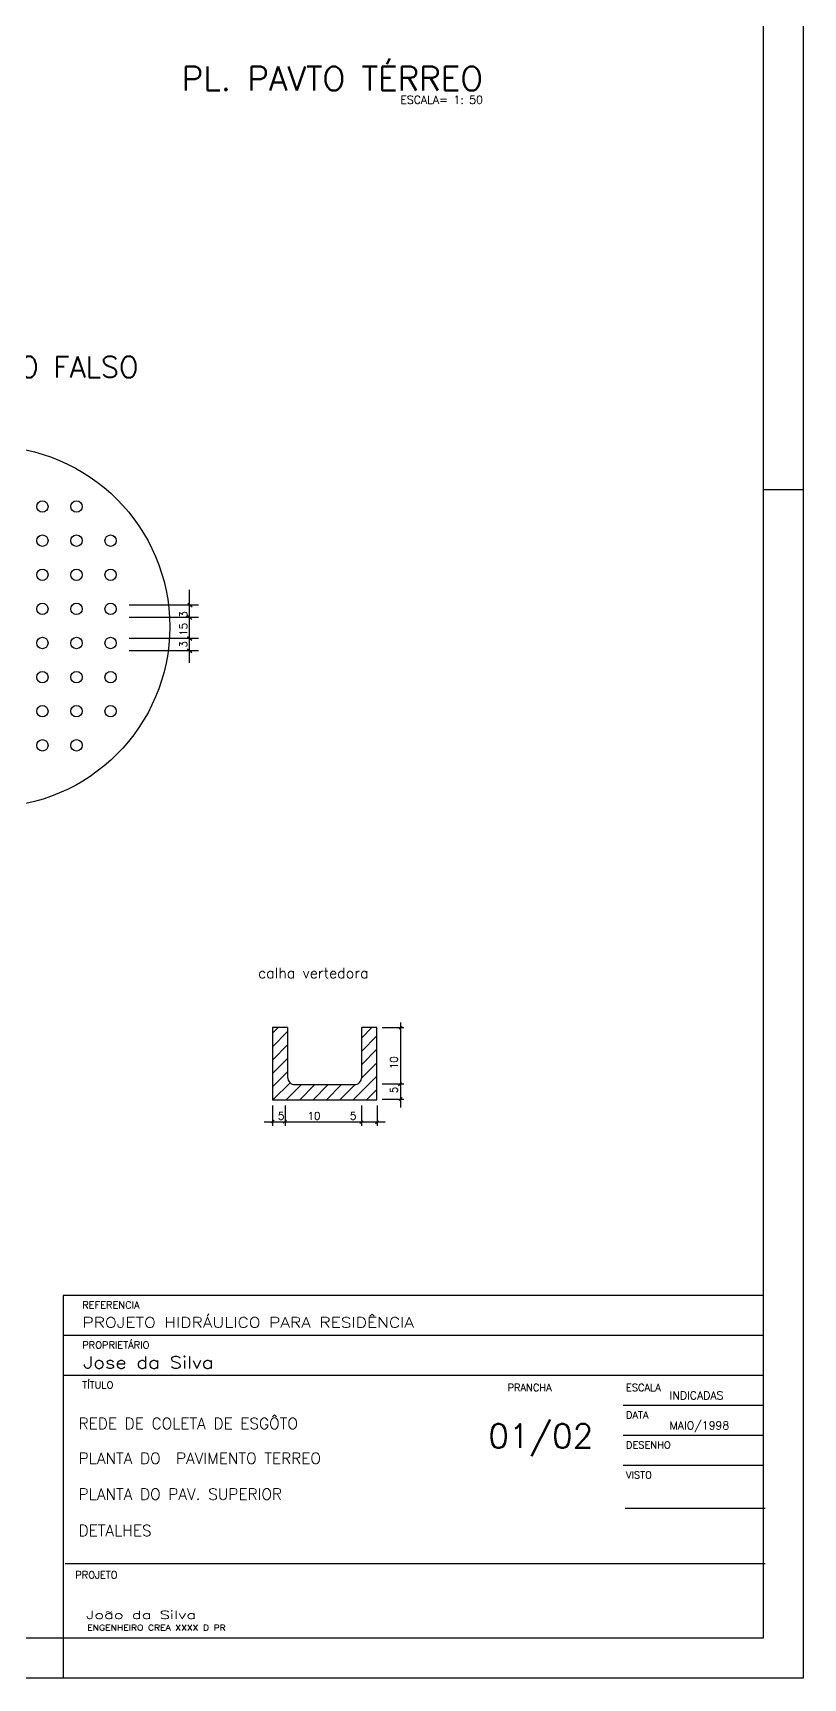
# Model space of a CAD drawing. Extents: x -435 to 5505, y -2177 to 2023.
# Drawn here: x 4542 to 5505, y -2177 to -120 of the extents above; entities that cross this region are included whole.
import ezdxf
from ezdxf.enums import TextEntityAlignment as Align

# ---------------------------------------------------------------- set-up
doc = ezdxf.new("R2010")
doc.units = 0
doc.header["$MEASUREMENT"] = 0
doc.layers.get('0').update_dxf_attribs({"linetype": 'CONTINUOUS'})
for name, color, linetype in [('02', 2, 'CONTINUOUS'), ('025', 2, 'CONTINUOUS'), ('03', 3, 'CONTINUOUS'), ('04', 4, 'CONTINUOUS'), ('05', 5, 'CONTINUOUS'), ('08', 3, 'CONTINUOUS'), ('100', 6, 'CONTINUOUS'), ('COTAS', 1, 'CONTINUOUS')]:
    doc.layers.add(name, color=color, linetype=linetype)
doc.styles.add('ROMANS', font='romans')
doc.styles.get("Standard").update_dxf_attribs({"font": 'romans.shx', "height": 8})

msp = doc.modelspace()

# ---------------------------------------------------------------- linework, layer by layer
at = {"linetype": 'CONTINUOUS'}
for p, q in [((4841.40679, -1363.43414), (4841.40679, -1453.74318)), ((4860.35779, -1363.43414), (4841.40679, -1363.43414)), ((4860.35779, -1363.43414), (4860.35779, -1425.31668)), ((4953.18808, -1425.31668), (4953.18808, -1363.43414)), ((4972.13908, -1363.43414), (4953.18808, -1363.43414)), ((4972.13908, -1453.74318), (4972.13908, -1363.43414)), ((4869.83329, -1434.79218), (4943.71258, -1434.79218)), ((4841.40679, -1453.74318), (4972.13908, -1453.74318))]:
    msp.add_line(p, q, dxfattribs=at)
at = {"color": 0, "linetype": 'CONTINUOUS'}
for p, q in [((4841.40679, -1370.60601), (4848.57866, -1363.43414)), ((4841.40679, -1387.35649), (4860.35779, -1368.40548)), ((4953.18808, -1376.07806), (4965.832, -1363.43414)), ((4953.18808, -1392.82853), (4972.13908, -1373.87753)), ((4841.40679, -1404.10696), (4860.35779, -1385.15596)), ((4953.18808, -1409.57901), (4972.13908, -1390.62801)), ((4841.40679, -1420.85744), (4860.35779, -1401.90644)), ((4841.40679, -1437.60792), (4860.35779, -1418.65691)), ((4953.12703, -1426.39053), (4972.13908, -1407.37849)), ((4842.022, -1453.74318), (4863.44777, -1432.31741)), ((4858.77248, -1453.74318), (4877.72348, -1434.79218)), ((4875.52296, -1453.74318), (4894.47396, -1434.79218)), ((4892.27343, -1453.74318), (4911.22444, -1434.79218)), ((4909.02391, -1453.74318), (4927.97491, -1434.79218)), ((4925.77439, -1453.74318), (4944.78644, -1434.73113)), ((4942.52486, -1453.74318), (4972.13908, -1424.12896)), ((4959.27534, -1453.74318), (4972.13908, -1440.87944))]:
    msp.add_line(p, q, dxfattribs=at)
for centre, radius in [((4487.56612, -862.42313), 225.55359), ((4553.82595, -712.2183), 7.10663), ((4596.4657, -712.2183), 7.10663), ((4553.82595, -754.85805), 7.10663), ((4596.4657, -754.85805), 7.10663), ((4639.10546, -754.85805), 7.10663), ((4553.82595, -797.4978), 7.10663), ((4596.4657, -797.4978), 7.10663), ((4639.10546, -797.4978), 7.10663), ((4553.82595, -840.13756), 7.10663), ((4596.4657, -840.13756), 7.10663), ((4639.10546, -840.13756), 7.10663), ((4553.82595, -882.77731), 7.10663), ((4596.4657, -882.77731), 7.10663), ((4639.10546, -882.77731), 7.10663), ((4553.82595, -925.41706), 7.10663), ((4596.4657, -925.41706), 7.10663), ((4639.10546, -925.41706), 7.10663), ((4553.82595, -968.05682), 7.10663), ((4596.4657, -968.05682), 7.10663), ((4639.10546, -968.05682), 7.10663), ((4553.82595, -1010.69657), 7.10663), ((4596.4657, -1010.69657), 7.10663)]:
    msp.add_circle(centre, radius)
at = {"linetype": 'CONTINUOUS'}
for centre, start, end in [((4869.83329, -1425.31668), 180, 270), ((4943.71258, -1425.31668), 270, 0)]:
    msp.add_arc(centre, 9.4755, start, end, dxfattribs=at)
at = {"layer": '025'}
for p, q in [((5504.95239, 2023.47293), (5504.95239, -2176.52707)), ((5504.95239, -691.52707), (5454.95239, -691.52707)), ((4579.95239, -2126.52707), (4579.95239, -2176.52707)), ((5504.95239, -2176.52707), (-435.04761, -2176.52707))]:
    msp.add_line(p, q, dxfattribs=at)
at = {"layer": '03'}
for p, q in [((5454.95239, -1748.37645), (4579.95239, -1748.37645)), ((5454.95239, -1798.37645), (4579.95239, -1798.37645)), ((5454.95239, -1835.87645), (5279.95239, -1835.87645)), ((5454.95239, -1873.37645), (5279.95239, -1873.37645)), ((5454.95239, -1910.87645), (5279.95239, -1910.87645)), ((5457.51913, -1964.73026), (5282.51913, -1964.73026))]:
    msp.add_line(p, q, dxfattribs=at)
at = {"layer": '05'}
for p, q in [((5454.95239, -1698.37645), (4579.95239, -1698.37645)), ((5457.51913, -2033.55357), (4582.51913, -2033.55357))]:
    msp.add_line(p, q, dxfattribs=at)
at = {"layer": '08'}
msp.add_line((4579.95239, -1698.37645), (4579.95239, -2126.52707), dxfattribs=at)
at = {"layer": '100'}
for p, q in [((5454.95239, 1973.47293), (5454.95239, -2126.52707)), ((5454.95239, -2126.52707), (-310.04761, -2126.52707))]:
    msp.add_line(p, q, dxfattribs=at)
at = {"layer": 'COTAS'}
for p, q in [((4737.83846, -907.65836), (4737.83846, -816.37139)), ((4662.39225, -834.93823), (4749.15538, -834.93823)), ((4741.30821, -837.99047), (4735.64331, -833.34347)), ((4662.39225, -850.4106), (4749.15538, -850.4106)), ((4740.79322, -853.1988), (4735.12832, -848.55181)), ((4662.39225, -876.71363), (4749.15538, -876.71363)), ((4740.79322, -879.81338), (4735.12832, -875.16638)), ((4662.39225, -892.18599), (4749.15538, -892.18599)), ((4740.79322, -895.02172), (4735.12832, -890.37472))]:
    msp.add_line(p, q, dxfattribs=at)
at = {"layer": 'COTAS', "linetype": 'CONTINUOUS'}
for p, q in [((4978.83186, -1363.50666), (5005.95993, -1363.50666)), ((4999.74308, -1365.57356), (5003.69926, -1362.12873)), ((5001.43859, -1357.30596), (5001.43859, -1463.40684)), ((4978.83186, -1433.78127), (5005.95993, -1433.78127)), ((4999.17792, -1435.84817), (5003.13409, -1432.40334)), ((4978.83186, -1453.07234), (5005.95993, -1453.07234)), ((4999.74308, -1454.45028), (5003.69926, -1451.00544)), ((4839.80053, -1482.69791), (4843.7567, -1479.25308)), ((4841.49603, -1460.65098), (4841.49603, -1486.14275)), ((4855.06006, -1482.69791), (4859.01624, -1479.25308)), ((4857.32073, -1460.65098), (4857.32073, -1486.14275)), ((4950.57346, -1483.38688), (4954.52964, -1479.94205)), ((4952.83413, -1460.65098), (4952.83413, -1486.14275)), ((4970.35434, -1483.38688), (4974.31052, -1479.94205)), ((4972.61501, -1460.65098), (4972.61501, -1486.14275)), ((4831.323, -1481.31998), (4982.22287, -1481.31998))]:
    msp.add_line(p, q, dxfattribs=at)

# ---------------------------------------------------------------- texts
for s, height, p in [('PL. PAVTO TÉRREO', 30, (5104.67956, -192.25629)), ('ESCALA= 1: 50', 10, (5104.67956, -208.78665))]:
    msp.add_text(s, height=height).set_placement(p, align=Align.RIGHT)
at = {"style": 'ROMANS'}
msp.add_text('DETALHE DO FUNDO FALSO', height=26.208, dxfattribs=at).set_placement((4199.07681, -550.93318))
at = {"linetype": 'CONTINUOUS', "style": 'ROMANS'}
msp.add_text('calha vertedora', height=13.104, dxfattribs=at).set_placement((4823.54756, -1301.73089))
at = {"color": 8, "style": 'ROMANS'}
msp.add_text('01/02', height=30, dxfattribs=at).set_placement((5111.40901, -1888.93112))
at = {"layer": '02', "style": 'ROMANS'}
for s, p in [('REFERENCIA', (4603.67844, -1714.7574)), ('PROPRIETÁRIO', (4603.67844, -1764.7574)), ('TÍTULO', (4603.67844, -1814.7574)), ('PRANCHA', (5135.4414, -1817.88423)), ('ESCALA', (5283.50095, -1817.88423)), ('DATA', (5283.50095, -1852.2574)), ('DESENHO', (5283.50095, -1889.7574)), ('VISTO', (5283.50095, -1927.2574)), ('PROJETO', (4594.9752, -2052.05344))]:
    msp.add_text(s, height=9, dxfattribs=at).set_placement(p)
at = {"layer": '02', "style": 'ROMANS', "width": 1.2}
msp.add_text('ENGENHEIRO CREA XXXX D PR', height=7, dxfattribs=at).set_placement((4610.02491, -2116.83576))
at = {"layer": '04', "style": 'ROMANS'}
for s, p in [('INDICADAS', (5338.00168, -1828.2167)), ('MAIO/1998', (5338.00168, -1865.7167))]:
    msp.add_text(s, height=10, dxfattribs=at).set_placement(p)
at = {"layer": '05', "style": 'ROMANS'}
for s, height, width, p in [('PROJETO HIDRÁULICO PARA RESIDÊNCIA', 13, 1.2, (4604.00656, -1738.47547)), ('Jose da Silva', 15, 1.2, (4605.0493, -1789.51772)), ('João da Silva', 10, 1.5, (4608.5332, -2102.51387))]:
    msp.add_text(s, height=height, dxfattribs=dict(at, width=width)).set_placement(p)
at = {"layer": '08', "style": 'ROMANS'}
for s, p in [('REDE DE COLETA DE ESGÔTO', (4599.14722, -1865.33041)), ('PLANTA DO  PAVIMENTO TERREO', (4599.14722, -1908.80324)), ('PLANTA DO PAV. SUPERIOR', (4599.14722, -1953.60984)), ('DETALHES', (4599.14722, -1999.1649))]:
    msp.add_text(s, height=14, dxfattribs=at).set_placement(p)
at = {"layer": 'COTAS'}
msp.add_text('3 15 3', height=9.475501, rotation=90, dxfattribs=at).set_placement((4734.9018, -888.52601))
at = {"layer": 'COTAS', "linetype": 'CONTINUOUS'}
msp.add_text('5   10', height=9.475501, rotation=90, dxfattribs=at).set_placement((4998.04758, -1445.49371))
msp.add_text('5    10     5', height=9.4755007, dxfattribs=at).set_placement((4848.27804, -1478.56412))

doc.saveas('drawing.dxf')
